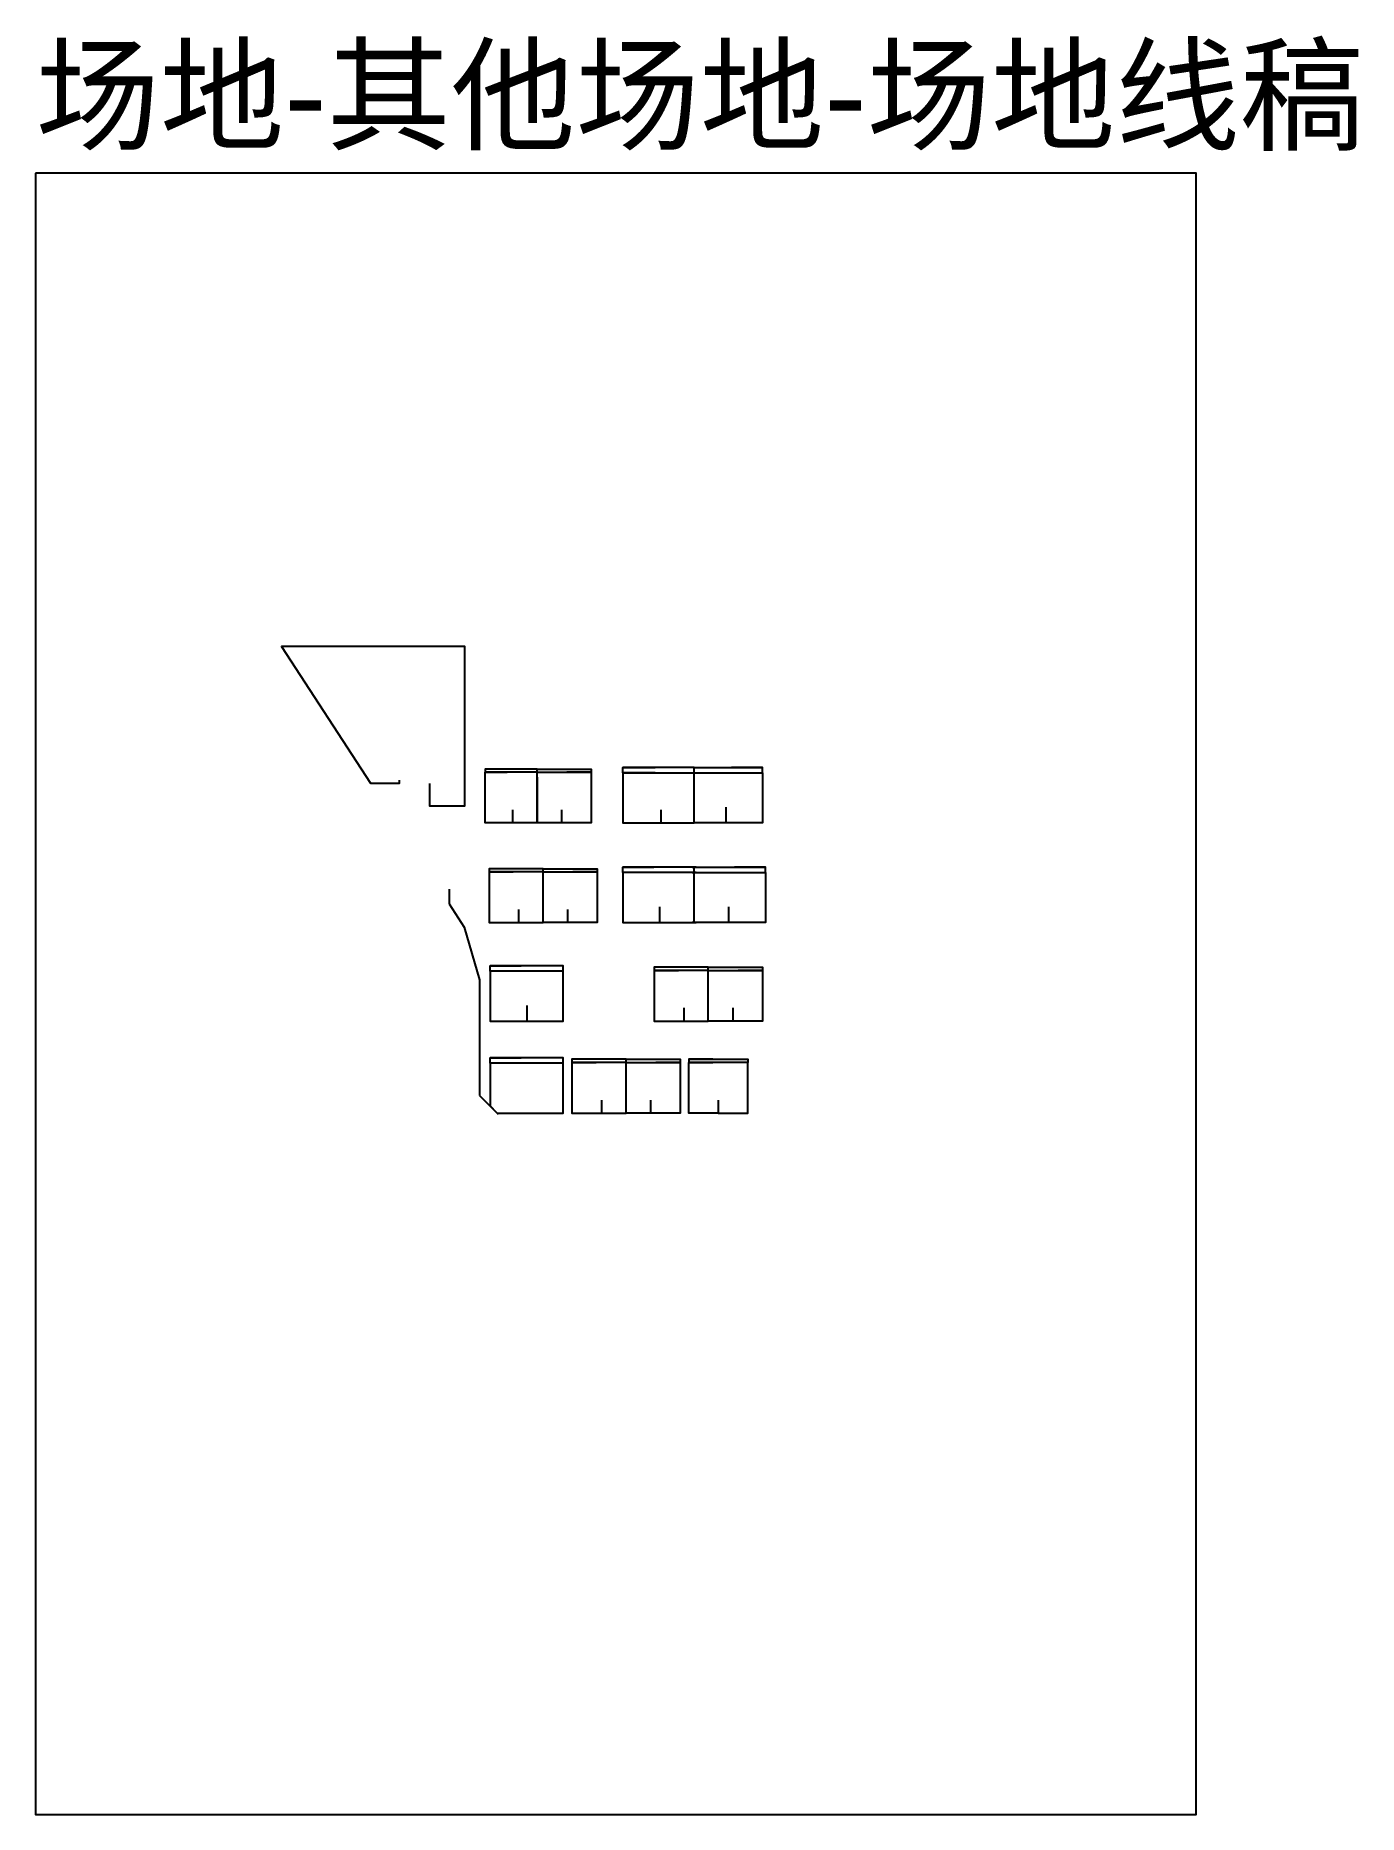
# Model space of a CAD drawing. Header units: millimetres. Extents: x 2634 to 3243, y 837 to 1657.
import ezdxf

# ---------------------------------------------------------------- set-up
doc = ezdxf.new("R2010")
doc.units = ezdxf.units.MM
doc.layers.add('P-AI-Frame', color=7, linetype='Continuous')
doc.layers.add('P-CONS-FENC', color=2, linetype='Continuous')
doc.styles.get("Standard").update_dxf_attribs({"font": 'arial.ttf'})

msp = doc.modelspace()

# ---------------------------------------------------------------- linework, layer by layer
at = {"layer": 'P-AI-Frame'}
msp.add_lwpolyline([(2634.13, 1593.09), (2634.13, 837.09), (3168.73, 837.09), (3168.73, 1593.09)], close=True, dxfattribs=at)
at = {"layer": 'P-CONS-FENC', "color": 3}
for p, q in [((2904.61, 1316.82), (2937.46, 1316.82)), ((2904.61, 1316.82), (2937.46, 1316.82)), ((2937.46, 1293.87), (2937.46, 1316.82)), ((2937.46, 1293.87), (2937.46, 1316.82)), ((2853.81, 1299.87), (2853.81, 1293.87)), ((2876.41, 1299.87), (2876.41, 1293.87)), ((2922.11, 1299.87), (2922.11, 1293.87)), ((2922.11, 1299.87), (2922.11, 1293.87)), ((2952.11, 1301.04), (2952.11, 1293.87)), ((2952.11, 1301.04), (2952.11, 1293.87)), ((2856.61, 1253.97), (2856.61, 1247.97)), ((2879.21, 1253.97), (2879.21, 1247.97)), ((2921.56, 1255.17), (2921.56, 1247.97)), ((2953.36, 1255.17), (2953.36, 1247.97)), ((2860.41, 1209.77), (2860.41, 1202.57)), ((2932.71, 1208.57), (2932.71, 1202.57)), ((2955.31, 1208.57), (2955.31, 1202.57)), ((2894.81, 1166.17), (2894.81, 1160.17)), ((2917.41, 1166.17), (2917.41, 1160.17)), ((2948.61, 1166.17), (2948.61, 1160.17))]:
    msp.add_line(p, q, dxfattribs=at)
at = {"layer": 'P-CONS-FENC'}
for p, q in [((2824.61, 1263.27), (2824.61, 1256.49)), ((2824.61, 1256.49), (2831.56, 1245.8)), ((2831.56, 1245.8), (2838.65, 1221.61)), ((2838.65, 1221.61), (2838.66, 1168.21)), ((2838.66, 1168.21), (2847.28, 1159.69))]:
    msp.add_line(p, q, dxfattribs=at)
msp.add_lwpolyline([(2815.51, 1311.92), (2815.51, 1301.62), (2831.91, 1301.62), (2831.91, 1375.11), (2747.42, 1375.11), (2788.45, 1312.07), (2801.81, 1312.07), (2801.81, 1313.52)], dxfattribs=at)
at = {"layer": 'P-CONS-FENC', "color": 3}
for points in [[(2937.46, 1316.82), (2937.46, 1319.32), (2904.61, 1319.32)], [(2904.61, 1316.82), (2904.61, 1319.32), (2919.46, 1319.32)], [(2937.46, 1316.82), (2937.46, 1319.32), (2904.61, 1319.32)], [(2904.61, 1316.82), (2904.61, 1319.32), (2919.46, 1319.32)], [(2937.46, 1316.82), (2937.46, 1319.32), (2968.91, 1319.32)], [(2937.46, 1316.82), (2937.46, 1319.32), (2968.91, 1319.32)], [(2968.91, 1316.82), (2968.91, 1319.32), (2954.76, 1319.32)], [(2968.91, 1316.82), (2968.91, 1319.32), (2954.76, 1319.32)], [(2865.11, 1317.17), (2865.11, 1318.62), (2841.21, 1318.62)], [(2851.36, 1318.62), (2841.21, 1318.62), (2841.21, 1317.17)], [(2841.21, 1317.17), (2851.36, 1317.17)], [(2865.11, 1308.27), (2865.11, 1317.17), (2841.21, 1317.17)], [(2865.11, 1314.85), (2865.11, 1293.87), (2841.21, 1293.87), (2841.21, 1317.17), (2851.36, 1317.17)], [(2865.11, 1317.17), (2865.11, 1318.62), (2890.01, 1318.62)], [(2878.86, 1318.62), (2890.01, 1318.62), (2890.01, 1317.17), (2878.86, 1317.17), (2890.01, 1317.17), (2890.01, 1293.87), (2865.11, 1293.87), (2865.11, 1314.85)], [(2865.11, 1308.27), (2865.11, 1317.17), (2890.01, 1317.17)], [(2919.46, 1316.82), (2904.61, 1316.82), (2904.61, 1293.87), (2937.46, 1293.87), (2937.46, 1301.07)], [(2919.46, 1316.82), (2904.61, 1316.82), (2904.61, 1293.87), (2937.46, 1293.87), (2937.46, 1301.07)], [(2954.76, 1316.82), (2968.91, 1316.82), (2968.91, 1293.87), (2937.46, 1293.87), (2937.46, 1316.82), (2954.76, 1316.82)], [(2954.76, 1316.82), (2968.91, 1316.82), (2968.91, 1293.87), (2937.46, 1293.87), (2937.46, 1316.82), (2954.76, 1316.82)], [(2867.91, 1271.27), (2867.91, 1272.72), (2843.01, 1272.72)], [(2854.16, 1272.72), (2843.01, 1272.72), (2843.01, 1271.27), (2854.16, 1271.27), (2843.01, 1271.27), (2843.01, 1247.97), (2867.91, 1247.97), (2867.91, 1268.95)], [(2867.91, 1262.37), (2867.91, 1271.27), (2843.01, 1271.27)], [(2867.91, 1271.27), (2867.91, 1272.72), (2892.81, 1272.72)], [(2881.66, 1272.72), (2892.81, 1272.72), (2892.81, 1271.27), (2881.66, 1271.27), (2892.81, 1271.27), (2892.81, 1247.97), (2867.91, 1247.97), (2867.91, 1268.95)], [(2867.91, 1262.37), (2867.91, 1271.27), (2892.81, 1271.27)], [(2938.36, 1273.42), (2904.61, 1273.42)], [(2904.61, 1270.92), (2904.61, 1273.42), (2918.91, 1273.42)], [(2938.36, 1270.92), (2904.61, 1270.92)], [(2918.91, 1270.92), (2904.61, 1270.92), (2904.61, 1247.97), (2938.36, 1247.97)], [(2936.56, 1273.42), (2970.31, 1273.42)], [(2936.56, 1270.92), (2970.31, 1270.92)], [(2956.01, 1270.92), (2970.31, 1270.92), (2970.31, 1247.97), (2936.56, 1247.97)], [(2937.46, 1247.97), (2937.46, 1273.42)], [(2970.31, 1270.92), (2970.31, 1273.42), (2956.01, 1273.42)], [(2877.21, 1225.52), (2877.21, 1228.02), (2843.46, 1228.02)], [(2843.46, 1225.52), (2843.46, 1228.02), (2857.76, 1228.02)], [(2857.76, 1225.52), (2843.46, 1225.52), (2843.46, 1202.57), (2877.21, 1202.57), (2877.21, 1225.52), (2843.46, 1225.52)], [(2944.01, 1225.87), (2944.01, 1227.32), (2919.11, 1227.32)], [(2930.26, 1227.32), (2919.11, 1227.32), (2919.11, 1225.87), (2930.26, 1225.87), (2919.11, 1225.87), (2919.11, 1202.57), (2944.01, 1202.57), (2944.01, 1223.55)], [(2944.01, 1216.97), (2944.01, 1225.87), (2919.11, 1225.87)], [(2944.01, 1225.87), (2944.01, 1227.32), (2968.91, 1227.32)], [(2957.76, 1227.32), (2968.91, 1227.32), (2968.91, 1225.87), (2957.76, 1225.87), (2968.91, 1225.87), (2968.91, 1202.57), (2944.01, 1202.57), (2944.01, 1223.55)], [(2944.01, 1216.97), (2944.01, 1225.87), (2968.91, 1225.87)], [(2877.21, 1183.12), (2877.21, 1185.62), (2843.46, 1185.62)], [(2843.46, 1183.12), (2843.46, 1185.62), (2857.76, 1185.62)], [(2846.8, 1160.17), (2877.21, 1160.17), (2877.21, 1183.12), (2843.46, 1183.12)], [(2857.76, 1183.12), (2843.46, 1183.12), (2843.46, 1163.46)], [(2906.11, 1183.47), (2906.11, 1184.92), (2881.21, 1184.92)], [(2892.36, 1184.92), (2881.21, 1184.92), (2881.21, 1183.47), (2892.36, 1183.47), (2881.21, 1183.47), (2881.21, 1160.17), (2906.11, 1160.17), (2906.11, 1181.15)], [(2906.11, 1174.57), (2906.11, 1183.47), (2881.21, 1183.47)], [(2906.11, 1183.47), (2906.11, 1184.92), (2931.01, 1184.92)], [(2919.86, 1184.92), (2931.01, 1184.92), (2931.01, 1183.47), (2919.86, 1183.47), (2931.01, 1183.47), (2931.01, 1160.17), (2906.11, 1160.17), (2906.11, 1181.15)], [(2906.11, 1174.57), (2906.11, 1183.47), (2931.01, 1183.47)], [(2946.16, 1184.92), (2935.01, 1184.92), (2935.01, 1183.47)], [(2935.01, 1184.92), (2962.21, 1184.92), (2962.21, 1183.47)], [(2935.01, 1183.47), (2946.16, 1183.47)], [(2948.61, 1160.17), (2935.01, 1160.17), (2935.01, 1183.47), (2946.16, 1183.47)], [(2962.21, 1183.47), (2935.01, 1183.47)], [(2948.61, 1160.17), (2962.21, 1160.17), (2962.21, 1183.47), (2945.2, 1183.47)], [(2846.8, 1160.17), (2843.46, 1163.46)]]:
    msp.add_lwpolyline(points, dxfattribs=at)

# ---------------------------------------------------------------- texts
at = {"layer": 'P-AI-Frame'}
msp.add_text('场地-其他场地-场地线稿', height=42, dxfattribs=at).set_placement((2634.13, 1608.09))

doc.saveas('drawing.dxf')
